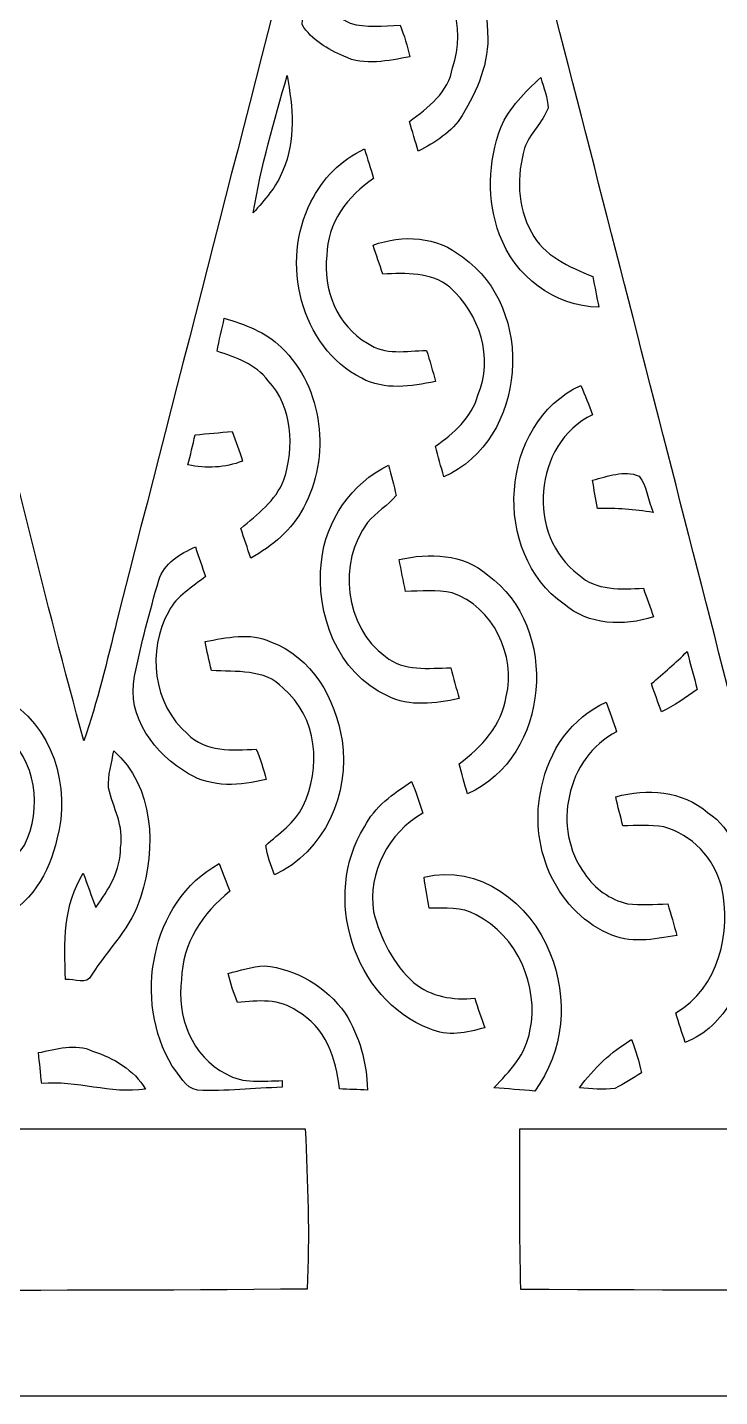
# Model space of a CAD drawing. Header units: centimetres. Extents: x -13.5 to 13.4, y -13.4 to 13.4.
# Drawn here: x -4.69 to 3.64, y -13.38 to 3.1 of the extents above; entities that cross this region are included whole.
import ezdxf

# ---------------------------------------------------------------- set-up
doc = ezdxf.new("R2010")
doc.units = ezdxf.units.CM
doc.header["$MEASUREMENT"] = 0
doc.layers.add('Camada 1', color=7, linetype='Continuous')

msp = doc.modelspace()

# ---------------------------------------------------------------- linework, layer by layer
at = {"layer": 'Camada 1', "color": 13}
for points, knots in [([(-13.51104, 13.4052), (-4.53884, 13.40555), (4.43336, 13.40591), (13.4052, 13.4052), (13.4052, 13.4052), (13.40555, 4.48028), (13.40591, -4.445), (13.4052, -13.36992), (13.4052, -13.36992), (4.43689, -13.36499), (-4.53178, -13.38121), (-13.5001, -13.36181), (-13.5001, -13.36181), (-13.52656, -9.94304), (-13.50398, -6.52357), (-13.51139, -3.10444), (-13.51139, -3.10444), (-13.51104, 2.39889), (-13.51174, 7.90222), (-13.51104, 13.4052), (-13.51104, 13.4052), (-13.51104, 13.4052), (-13.51104, 13.4052), (-13.51104, 13.4052)], [0, 0, 0, 0, 0.14285714, 0.14285714, 0.14285714, 0.14285714, 0.28571429, 0.28571429, 0.28571429, 0.28571429, 0.42857143, 0.42857143, 0.42857143, 0.42857143, 0.57142857, 0.57142857, 0.57142857, 0.57142857, 0.71428571, 0.71428571, 0.71428571, 0.71428571, 1, 1, 1, 1]), ([(-7.69867, 12.13167), (-7.55297, 11.75985), (-7.37059, 11.4046), (-7.19561, 11.04618), (-7.19561, 11.04618), (-6.59518, 10.95975), (-5.9944, 10.87296), (-5.39644, 10.77136), (-5.39644, 10.77136), (-5.75627, 10.40518), (-6.18349, 10.11625), (-6.56237, 9.77194), (-6.56237, 9.77194), (-6.65092, 9.69962), (-6.69996, 9.59097), (-6.64916, 9.47138), (-6.64916, 9.47138), (-6.5853, 8.9034), (-6.44454, 8.34672), (-6.38881, 7.77734), (-6.38881, 7.77734), (-6.77086, 7.96219), (-7.13317, 8.18444), (-7.51346, 8.37318), (-7.51346, 8.37318), (-7.22489, 7.1314), (-6.89116, 5.89986), (-6.58848, 4.66125), (-6.58848, 4.66125), (-6.1662, 2.99085), (-5.74393, 1.32009), (-5.32059, -0.35031), (-5.32059, -0.35031), (-4.87257, -2.06022), (-4.47992, -3.78495), (-4.0065, -5.48781), (-4.0065, -5.48781), (-3.84634, -5.01544), (-3.72569, -4.53072), (-3.61174, -4.04566), (-3.61174, -4.04566), (-2.83633, -1.02235), (-2.06128, 2.0006), (-1.28764, 5.02461), (-1.28764, 5.02461), (-1.03964, 6.04414), (-0.74401, 7.05273), (-0.52564, 8.07932), (-0.52564, 8.07932), (-0.91546, 7.86518), (-1.29611, 7.6334), (-1.6951, 7.43655), (-1.6951, 7.43655), (-1.60796, 8.10648), (-1.45874, 8.76864), (-1.4037, 9.4421), (-1.4037, 9.4421), (-1.83515, 9.83015), (-2.28953, 10.19351), (-2.69981, 10.6045), (-2.69981, 10.6045), (-2.12337, 10.7449), (-1.52788, 10.77912), (-0.94827, 10.90154), (-0.94827, 10.90154), (-0.84949, 10.92482), (-0.82162, 11.03877), (-0.77576, 11.11603), (-0.77576, 11.11603), (-0.62865, 11.45364), (-0.46743, 11.78595), (-0.34361, 12.13309), (-0.34361, 12.13309), (-2.79541, 12.13661), (-5.24722, 12.13908), (-7.69867, 12.13167), (-7.69867, 12.13167), (-7.69867, 12.13167), (-7.69867, 12.13167), (-7.69867, 12.13167)], [0, 0, 0, 0, 0.04761905, 0.04761905, 0.04761905, 0.04761905, 0.0952381, 0.0952381, 0.0952381, 0.0952381, 0.14285714, 0.14285714, 0.14285714, 0.14285714, 0.19047619, 0.19047619, 0.19047619, 0.19047619, 0.23809524, 0.23809524, 0.23809524, 0.23809524, 0.28571429, 0.28571429, 0.28571429, 0.28571429, 0.33333333, 0.33333333, 0.33333333, 0.33333333, 0.38095238, 0.38095238, 0.38095238, 0.38095238, 0.42857143, 0.42857143, 0.42857143, 0.42857143, 0.47619048, 0.47619048, 0.47619048, 0.47619048, 0.52380952, 0.52380952, 0.52380952, 0.52380952, 0.57142857, 0.57142857, 0.57142857, 0.57142857, 0.61904762, 0.61904762, 0.61904762, 0.61904762, 0.66666667, 0.66666667, 0.66666667, 0.66666667, 0.71428571, 0.71428571, 0.71428571, 0.71428571, 0.76190476, 0.76190476, 0.76190476, 0.76190476, 0.80952381, 0.80952381, 0.80952381, 0.80952381, 0.85714286, 0.85714286, 0.85714286, 0.85714286, 0.9047619, 0.9047619, 0.9047619, 0.9047619, 1, 1, 1, 1]), ([(0.248, 12.1352), (0.38523, 11.7662), (0.56233, 11.41412), (0.71967, 11.05359), (0.71967, 11.05359), (0.75565, 10.96469), (0.83185, 10.89625), (0.92851, 10.88143), (0.92851, 10.88143), (1.48907, 10.78195), (2.05458, 10.7121), (2.61549, 10.61297), (2.61549, 10.61297), (2.21015, 10.18187), (1.72826, 9.83403), (1.31127, 9.41529), (1.31127, 9.41529), (1.403, 8.75559), (1.54764, 8.1026), (1.5935, 7.43761), (1.5935, 7.43761), (1.19274, 7.6327), (0.82056, 7.87894), (0.42439, 8.08214), (0.42439, 8.08214), (1.52506, 3.77507), (2.63066, -0.53058), (3.73098, -4.83764), (3.73098, -4.83764), (3.78989, -5.06483), (3.83328, -5.29802), (3.9243, -5.51603), (3.9243, -5.51603), (4.24886, -4.30001), (4.54342, -3.07657), (4.85669, -1.85773), (4.85669, -1.85773), (5.60105, 1.08126), (6.34788, 4.01955), (7.08378, 6.96031), (7.08378, 6.96031), (7.20266, 7.41856), (7.33778, 7.87365), (7.40551, 8.34319), (7.40551, 8.34319), (7.05026, 8.16363), (6.70983, 7.95584), (6.34929, 7.78616), (6.34929, 7.78616), (6.46218, 8.41763), (6.58283, 9.05016), (6.63963, 9.68869), (6.63963, 9.68869), (6.22159, 10.03794), (5.80637, 10.39001), (5.40138, 10.75372), (5.40138, 10.75372), (5.53438, 10.81581), (5.68219, 10.83204), (5.82577, 10.85744), (5.82577, 10.85744), (6.23711, 10.91212), (6.64845, 10.97245), (7.05697, 11.04441), (7.05697, 11.04441), (7.1501, 11.05747), (7.18961, 11.15166), (7.227, 11.22539), (7.227, 11.22539), (7.36282, 11.52666), (7.50464, 11.82582), (7.6267, 12.13344), (7.6267, 12.13344), (5.16714, 12.13838), (2.70757, 12.1345), (0.248, 12.1352), (0.248, 12.1352), (0.248, 12.1352), (0.248, 12.1352), (0.248, 12.1352)], [0, 0, 0, 0, 0.04761905, 0.04761905, 0.04761905, 0.04761905, 0.0952381, 0.0952381, 0.0952381, 0.0952381, 0.14285714, 0.14285714, 0.14285714, 0.14285714, 0.19047619, 0.19047619, 0.19047619, 0.19047619, 0.23809524, 0.23809524, 0.23809524, 0.23809524, 0.28571429, 0.28571429, 0.28571429, 0.28571429, 0.33333333, 0.33333333, 0.33333333, 0.33333333, 0.38095238, 0.38095238, 0.38095238, 0.38095238, 0.42857143, 0.42857143, 0.42857143, 0.42857143, 0.47619048, 0.47619048, 0.47619048, 0.47619048, 0.52380952, 0.52380952, 0.52380952, 0.52380952, 0.57142857, 0.57142857, 0.57142857, 0.57142857, 0.61904762, 0.61904762, 0.61904762, 0.61904762, 0.66666667, 0.66666667, 0.66666667, 0.66666667, 0.71428571, 0.71428571, 0.71428571, 0.71428571, 0.76190476, 0.76190476, 0.76190476, 0.76190476, 0.80952381, 0.80952381, 0.80952381, 0.80952381, 0.85714286, 0.85714286, 0.85714286, 0.85714286, 0.9047619, 0.9047619, 0.9047619, 0.9047619, 1, 1, 1, 1]), ([(-0.83996, 4.3942), (-0.8061, 4.27426), (-0.76906, 4.15502), (-0.73272, 4.03578), (-0.73272, 4.03578), (-0.49883, 4.03684), (-0.24377, 4.08658), (-0.03634, 3.95005), (-0.03634, 3.95005), (0.42651, 3.70064), (0.58949, 3.08822), (0.4258, 2.60914), (0.4258, 2.60914), (0.37536, 2.31634), (0.13123, 2.12796), (-0.09349, 1.96356), (-0.09349, 1.96356), (-0.05786, 1.84397), (-0.02364, 1.72473), (0.01235, 1.60443), (0.01235, 1.60443), (0.21414, 1.71062), (0.41698, 1.83691), (0.54046, 2.03482), (0.54046, 2.03482), (0.72072, 2.33292), (0.87242, 2.67617), (0.8449, 3.03318), (0.8449, 3.03318), (0.83185, 3.57928), (0.53728, 4.13032), (0.03246, 4.37021), (0.03246, 4.37021), (-0.24412, 4.48345), (-0.55562, 4.47181), (-0.83996, 4.3942), (-0.83996, 4.3942), (-0.83996, 4.3942), (-0.83996, 4.3942), (-0.83996, 4.3942)], [0, 0, 0, 0, 0.09090909, 0.09090909, 0.09090909, 0.09090909, 0.18181818, 0.18181818, 0.18181818, 0.18181818, 0.27272727, 0.27272727, 0.27272727, 0.27272727, 0.36363636, 0.36363636, 0.36363636, 0.36363636, 0.45454545, 0.45454545, 0.45454545, 0.45454545, 0.54545455, 0.54545455, 0.54545455, 0.54545455, 0.63636364, 0.63636364, 0.63636364, 0.63636364, 0.72727273, 0.72727273, 0.72727273, 0.72727273, 0.81818182, 0.81818182, 0.81818182, 0.81818182, 1, 1, 1, 1]), ([(-1.30951, 3.59092), (-1.35008, 3.43923), (-1.37477, 3.28577), (-1.38395, 3.12949), (-1.38395, 3.12949), (-1.27282, 2.94499), (-1.07456, 2.83351), (-0.883, 2.74849), (-0.883, 2.74849), (-0.63465, 2.62467), (-0.34819, 2.69981), (-0.08678, 2.73967), (-0.08678, 2.73967), (-0.11783, 2.8702), (-0.15628, 2.99896), (-0.20673, 3.12314), (-0.20673, 3.12314), (-0.4064, 3.11432), (-0.61383, 3.09139), (-0.80751, 3.14501), (-0.80751, 3.14501), (-1.00965, 3.24591), (-1.16593, 3.41983), (-1.30951, 3.59092), (-1.30951, 3.59092), (-1.30951, 3.59092), (-1.30951, 3.59092), (-1.30951, 3.59092)], [0, 0, 0, 0, 0.125, 0.125, 0.125, 0.125, 0.25, 0.25, 0.25, 0.25, 0.375, 0.375, 0.375, 0.375, 0.5, 0.5, 0.5, 0.5, 0.625, 0.625, 0.625, 0.625, 0.75, 0.75, 0.75, 0.75, 1, 1, 1, 1]), ([(-1.97097, 0.86395), (-1.8348, 1.02023), (-1.68945, 1.17581), (-1.61749, 1.37372), (-1.61749, 1.37372), (-1.4538, 1.73249), (-1.49613, 2.13889), (-1.56351, 2.51531), (-1.56351, 2.51531), (-1.72261, 1.97132), (-1.87748, 1.42416), (-1.97097, 0.86395), (-1.97097, 0.86395), (-1.97097, 0.86395), (-1.97097, 0.86395), (-1.97097, 0.86395)], [0, 0, 0, 0, 0.2, 0.2, 0.2, 0.2, 0.4, 0.4, 0.4, 0.4, 0.6, 0.6, 0.6, 0.6, 1, 1, 1, 1]), ([(1.00365, 1.89195), (0.85266, 1.48061), (0.83079, 1.01353), (0.99095, 0.60113), (0.99095, 0.60113), (1.16593, 0.10301), (1.65382, -0.26247), (2.18405, -0.2727), (2.18405, -0.2727), (2.159, -0.14887), (2.13431, -0.0254), (2.10996, 0.09772), (2.10996, 0.09772), (1.83162, 0.21555), (1.51553, 0.34572), (1.37301, 0.63288), (1.37301, 0.63288), (1.19697, 0.93662), (1.19733, 1.31233), (1.29011, 1.64218), (1.29011, 1.64218), (1.35396, 1.81892), (1.5046, 1.94874), (1.57304, 2.12231), (1.57304, 2.12231), (1.57268, 2.24966), (1.51977, 2.37031), (1.48555, 2.49132), (1.48555, 2.49132), (1.29434, 2.32022), (1.10878, 2.13007), (1.00365, 1.89195), (1.00365, 1.89195), (1.00365, 1.89195), (1.00365, 1.89195), (1.00365, 1.89195)], [0, 0, 0, 0, 0.1, 0.1, 0.1, 0.1, 0.2, 0.2, 0.2, 0.2, 0.3, 0.3, 0.3, 0.3, 0.4, 0.4, 0.4, 0.4, 0.5, 0.5, 0.5, 0.5, 0.6, 0.6, 0.6, 0.6, 0.7, 0.7, 0.7, 0.7, 0.8, 0.8, 0.8, 0.8, 1, 1, 1, 1]), ([(-1.27811, 0.99483), (-1.64818, 0.27799), (-1.40935, -0.74754), (-0.66781, -1.12607), (-0.66781, -1.12607), (-0.3937, -1.27423), (-0.07232, -1.22767), (0.22049, -1.16452), (0.22049, -1.16452), (0.18662, -1.03928), (0.15028, -0.91475), (0.11112, -0.79093), (0.11112, -0.79093), (-0.12771, -0.79834), (-0.39123, -0.85302), (-0.59796, -0.70344), (-0.59796, -0.70344), (-0.96449, -0.49918), (-1.13453, -0.05221), (-1.08761, 0.35137), (-1.08761, 0.35137), (-1.08232, 0.73554), (-0.83538, 1.07068), (-0.52387, 1.27635), (-0.52387, 1.27635), (-0.56056, 1.39594), (-0.59725, 1.51447), (-0.63465, 1.63301), (-0.63465, 1.63301), (-0.91616, 1.50495), (-1.14159, 1.27035), (-1.27811, 0.99483), (-1.27811, 0.99483), (-1.27811, 0.99483), (-1.27811, 0.99483), (-1.27811, 0.99483)], [0, 0, 0, 0, 0.1, 0.1, 0.1, 0.1, 0.2, 0.2, 0.2, 0.2, 0.3, 0.3, 0.3, 0.3, 0.4, 0.4, 0.4, 0.4, 0.5, 0.5, 0.5, 0.5, 0.6, 0.6, 0.6, 0.6, 0.7, 0.7, 0.7, 0.7, 0.8, 0.8, 0.8, 0.8, 1, 1, 1, 1]), ([(-0.53058, 0.47413), (-0.49071, 0.35842), (-0.45191, 0.24201), (-0.41381, 0.12559), (-0.41381, 0.12559), (-0.13617, 0.14252), (0.16475, 0.15064), (0.3937, -0.03175), (0.3937, -0.03175), (0.74577, -0.34466), (0.92498, -0.88406), (0.72919, -1.33103), (0.72919, -1.33103), (0.65476, -1.60161), (0.43886, -1.79035), (0.21837, -1.94522), (0.21837, -1.94522), (0.25188, -2.06763), (0.28469, -2.1904), (0.32138, -2.31211), (0.32138, -2.31211), (1.32045, -1.86725), (1.43404, -0.28363), (0.54292, 0.33267), (0.54292, 0.33267), (0.24342, 0.58067), (-0.17674, 0.60889), (-0.53058, 0.47413), (-0.53058, 0.47413), (-0.53058, 0.47413), (-0.53058, 0.47413), (-0.53058, 0.47413)], [0, 0, 0, 0, 0.11111111, 0.11111111, 0.11111111, 0.11111111, 0.22222222, 0.22222222, 0.22222222, 0.22222222, 0.33333333, 0.33333333, 0.33333333, 0.33333333, 0.44444444, 0.44444444, 0.44444444, 0.44444444, 0.55555556, 0.55555556, 0.55555556, 0.55555556, 0.66666667, 0.66666667, 0.66666667, 0.66666667, 0.77777778, 0.77777778, 0.77777778, 0.77777778, 1, 1, 1, 1]), ([(-2.31951, -0.40499), (-2.34985, -0.53693), (-2.38019, -0.66816), (-2.40524, -0.80116), (-2.40524, -0.80116), (-2.18087, -0.87842), (-1.93887, -0.95567), (-1.79246, -1.15641), (-1.79246, -1.15641), (-1.49401, -1.47249), (-1.47496, -1.95545), (-1.60373, -2.35056), (-1.60373, -2.35056), (-1.69968, -2.59997), (-1.9237, -2.76648), (-2.12019, -2.93405), (-2.12019, -2.93405), (-2.08104, -3.05294), (-2.04117, -3.17182), (-2.0006, -3.29071), (-2.0006, -3.29071), (-1.74307, -3.14819), (-1.50707, -2.94957), (-1.36701, -2.68711), (-1.36701, -2.68711), (-1.03717, -2.07716), (-1.12571, -1.24107), (-1.63442, -0.75283), (-1.63442, -0.75283), (-1.82069, -0.56903), (-2.07363, -0.47837), (-2.31951, -0.40499), (-2.31951, -0.40499), (-2.31951, -0.40499), (-2.31951, -0.40499), (-2.31951, -0.40499)], [0, 0, 0, 0, 0.1, 0.1, 0.1, 0.1, 0.2, 0.2, 0.2, 0.2, 0.3, 0.3, 0.3, 0.3, 0.4, 0.4, 0.4, 0.4, 0.5, 0.5, 0.5, 0.5, 0.6, 0.6, 0.6, 0.6, 0.7, 0.7, 0.7, 0.7, 0.8, 0.8, 0.8, 0.8, 1, 1, 1, 1]), ([(1.76495, -3.84351), (2.05846, -4.09963), (2.48426, -4.11374), (2.84127, -3.99838), (2.84127, -3.99838), (2.80247, -3.88197), (2.76049, -3.76696), (2.71851, -3.65266), (2.71851, -3.65266), (2.45357, -3.6643), (2.15053, -3.68864), (1.94169, -3.49038), (1.94169, -3.49038), (1.30881, -3.02895), (1.39136, -1.90888), (2.10785, -1.56563), (2.10785, -1.56563), (2.06551, -1.44639), (2.01718, -1.32962), (1.96638, -1.21356), (1.96638, -1.21356), (0.98213, -1.66793), (0.88794, -3.23709), (1.76495, -3.84351), (1.76495, -3.84351), (1.76495, -3.84351), (1.76495, -3.84351), (1.76495, -3.84351)], [0, 0, 0, 0, 0.125, 0.125, 0.125, 0.125, 0.25, 0.25, 0.25, 0.25, 0.375, 0.375, 0.375, 0.375, 0.5, 0.5, 0.5, 0.5, 0.625, 0.625, 0.625, 0.625, 0.75, 0.75, 0.75, 0.75, 1, 1, 1, 1]), ([(-2.66982, -1.80763), (-2.69734, -1.92899), (-2.72697, -2.04964), (-2.75661, -2.17029), (-2.75661, -2.17029), (-2.53824, -2.21721), (-2.30858, -2.2031), (-2.09903, -2.12407), (-2.09903, -2.12407), (-2.13854, -2.00342), (-2.18122, -1.88419), (-2.22356, -1.7653), (-2.22356, -1.7653), (-2.37243, -1.78012), (-2.52166, -1.79352), (-2.66982, -1.80763), (-2.66982, -1.80763), (-2.66982, -1.80763), (-2.66982, -1.80763), (-2.66982, -1.80763)], [0, 0, 0, 0, 0.16666667, 0.16666667, 0.16666667, 0.16666667, 0.33333333, 0.33333333, 0.33333333, 0.33333333, 0.5, 0.5, 0.5, 0.5, 0.66666667, 0.66666667, 0.66666667, 0.66666667, 1, 1, 1, 1]), ([(-1.15252, -3.33446), (-1.22449, -3.95852), (-0.96132, -4.67536), (-0.35913, -4.94771), (-0.35913, -4.94771), (-0.09137, -5.0867), (0.21837, -5.03908), (0.50271, -4.98157), (0.50271, -4.98157), (0.47096, -4.85775), (0.43639, -4.73498), (0.40287, -4.61186), (0.40287, -4.61186), (0.13511, -4.61398), (-0.16122, -4.65843), (-0.38312, -4.47357), (-0.38312, -4.47357), (-0.87348, -4.11515), (-0.95779, -3.34081), (-0.59619, -2.86173), (-0.59619, -2.86173), (-0.49671, -2.73897), (-0.35207, -2.6603), (-0.254, -2.53647), (-0.254, -2.53647), (-0.27728, -2.413), (-0.31256, -2.29341), (-0.34431, -2.17241), (-0.34431, -2.17241), (-0.78987, -2.38584), (-1.10172, -2.84515), (-1.15252, -3.33446), (-1.15252, -3.33446), (-1.15252, -3.33446), (-1.15252, -3.33446), (-1.15252, -3.33446)], [0, 0, 0, 0, 0.1, 0.1, 0.1, 0.1, 0.2, 0.2, 0.2, 0.2, 0.3, 0.3, 0.3, 0.3, 0.4, 0.4, 0.4, 0.4, 0.5, 0.5, 0.5, 0.5, 0.6, 0.6, 0.6, 0.6, 0.7, 0.7, 0.7, 0.7, 0.8, 0.8, 0.8, 0.8, 1, 1, 1, 1]), ([(2.10891, -2.35197), (2.12584, -2.46451), (2.1463, -2.57951), (2.16676, -2.69205), (2.16676, -2.69205), (2.39007, -2.69064), (2.61408, -2.70475), (2.83492, -2.74073), (2.83492, -2.74073), (2.77777, -2.5968), (2.76366, -2.43099), (2.66841, -2.3054), (2.66841, -2.3054), (2.48532, -2.22426), (2.29094, -2.31069), (2.10891, -2.35197), (2.10891, -2.35197), (2.10891, -2.35197), (2.10891, -2.35197), (2.10891, -2.35197)], [0, 0, 0, 0, 0.16666667, 0.16666667, 0.16666667, 0.16666667, 0.33333333, 0.33333333, 0.33333333, 0.33333333, 0.5, 0.5, 0.5, 0.5, 0.66666667, 0.66666667, 0.66666667, 0.66666667, 1, 1, 1, 1]), ([(-3.10762, -3.55776), (-3.21769, -3.93912), (-3.31964, -4.324), (-3.39796, -4.71346), (-3.39796, -4.71346), (-3.50344, -5.20065), (-3.14784, -5.65432), (-2.74779, -5.8861), (-2.74779, -5.8861), (-2.46662, -6.05649), (-2.12407, -6.03179), (-1.81716, -5.95454), (-1.81716, -5.95454), (-1.84785, -5.82965), (-1.88595, -5.70794), (-1.93569, -5.58976), (-1.93569, -5.58976), (-2.22003, -5.60529), (-2.54494, -5.62786), (-2.76154, -5.40738), (-2.76154, -5.40738), (-3.17712, -5.05072), (-3.24944, -4.39808), (-2.98803, -3.93136), (-2.98803, -3.93136), (-2.89242, -3.74509), (-2.70192, -3.63996), (-2.54423, -3.5119), (-2.54423, -3.5119), (-2.58657, -3.39372), (-2.62784, -3.27554), (-2.66629, -3.1563), (-2.66629, -3.1563), (-2.85009, -3.23744), (-3.04588, -3.3528), (-3.10762, -3.55776), (-3.10762, -3.55776), (-3.10762, -3.55776), (-3.10762, -3.55776), (-3.10762, -3.55776)], [0, 0, 0, 0, 0.09090909, 0.09090909, 0.09090909, 0.09090909, 0.18181818, 0.18181818, 0.18181818, 0.18181818, 0.27272727, 0.27272727, 0.27272727, 0.27272727, 0.36363636, 0.36363636, 0.36363636, 0.36363636, 0.45454545, 0.45454545, 0.45454545, 0.45454545, 0.54545455, 0.54545455, 0.54545455, 0.54545455, 0.63636364, 0.63636364, 0.63636364, 0.63636364, 0.72727273, 0.72727273, 0.72727273, 0.72727273, 0.81818182, 0.81818182, 0.81818182, 0.81818182, 1, 1, 1, 1]), ([(-0.21837, -3.3087), (-0.19262, -3.43606), (-0.16616, -3.56306), (-0.13899, -3.69147), (-0.13899, -3.69147), (0.04657, -3.68794), (0.23671, -3.66712), (0.4191, -3.71052), (0.4191, -3.71052), (0.91369, -3.87068), (1.18886, -4.46511), (1.07103, -4.95794), (1.07103, -4.95794), (1.01776, -5.29802), (0.77505, -5.56824), (0.50518, -5.76474), (0.50518, -5.76474), (0.53622, -5.88574), (0.56832, -6.00675), (0.60396, -6.12669), (0.60396, -6.12669), (1.60091, -5.68431), (1.72014, -4.11939), (0.84631, -3.49391), (0.84631, -3.49391), (0.55457, -3.23956), (0.14287, -3.22262), (-0.21837, -3.3087), (-0.21837, -3.3087), (-0.21837, -3.3087), (-0.21837, -3.3087), (-0.21837, -3.3087)], [0, 0, 0, 0, 0.11111111, 0.11111111, 0.11111111, 0.11111111, 0.22222222, 0.22222222, 0.22222222, 0.22222222, 0.33333333, 0.33333333, 0.33333333, 0.33333333, 0.44444444, 0.44444444, 0.44444444, 0.44444444, 0.55555556, 0.55555556, 0.55555556, 0.55555556, 0.66666667, 0.66666667, 0.66666667, 0.66666667, 0.77777778, 0.77777778, 0.77777778, 0.77777778, 1, 1, 1, 1]), ([(-2.55129, -4.29366), (-2.52801, -4.40902), (-2.5019, -4.52649), (-2.47368, -4.6415), (-2.47368, -4.6415), (-2.18087, -4.66654), (-1.83268, -4.6168), (-1.61078, -4.85563), (-1.61078, -4.85563), (-1.20086, -5.19747), (-1.14935, -5.82189), (-1.37548, -6.28015), (-1.37548, -6.28015), (-1.47073, -6.48264), (-1.66405, -6.60047), (-1.81998, -6.74829), (-1.81998, -6.74829), (-1.80693, -6.8707), (-1.75507, -6.98429), (-1.71732, -7.10036), (-1.71732, -7.10036), (-1.11301, -6.83401), (-0.80716, -6.11576), (-0.90417, -5.48393), (-0.90417, -5.48393), (-0.97966, -4.98651), (-1.26718, -4.47604), (-1.76248, -4.2993), (-1.76248, -4.2993), (-2.01013, -4.1783), (-2.292, -4.25168), (-2.55129, -4.29366), (-2.55129, -4.29366), (-2.55129, -4.29366), (-2.55129, -4.29366), (-2.55129, -4.29366)], [0, 0, 0, 0, 0.1, 0.1, 0.1, 0.1, 0.2, 0.2, 0.2, 0.2, 0.3, 0.3, 0.3, 0.3, 0.4, 0.4, 0.4, 0.4, 0.5, 0.5, 0.5, 0.5, 0.6, 0.6, 0.6, 0.6, 0.7, 0.7, 0.7, 0.7, 0.8, 0.8, 0.8, 0.8, 1, 1, 1, 1]), ([(2.81587, -4.80166), (2.85468, -4.9149), (2.89454, -5.02779), (2.93652, -5.14032), (2.93652, -5.14032), (3.08963, -5.06695), (3.22792, -4.96817), (3.36585, -4.8701), (3.36585, -4.8701), (3.32811, -4.71805), (3.28436, -4.56636), (3.24485, -4.41501), (3.24485, -4.41501), (3.10938, -4.55224), (2.96192, -4.67642), (2.81587, -4.80166), (2.81587, -4.80166), (2.81587, -4.80166), (2.81587, -4.80166), (2.81587, -4.80166)], [0, 0, 0, 0, 0.16666667, 0.16666667, 0.16666667, 0.16666667, 0.33333333, 0.33333333, 0.33333333, 0.33333333, 0.5, 0.5, 0.5, 0.5, 0.66666667, 0.66666667, 0.66666667, 0.66666667, 1, 1, 1, 1]), ([(-5.77779, -4.91102), (-5.76686, -5.0165), (-5.75486, -5.12516), (-5.74075, -5.23134), (-5.74075, -5.23134), (-5.47829, -5.2324), (-5.19465, -5.2264), (-4.97911, -5.4042), (-4.97911, -5.4042), (-4.57482, -5.70583), (-4.50321, -6.31049), (-4.72158, -6.74546), (-4.72158, -6.74546), (-4.82812, -6.89927), (-4.96711, -7.02451), (-5.10893, -7.14481), (-5.10893, -7.14481), (-5.09411, -7.3092), (-5.07506, -7.47219), (-5.0546, -7.63658), (-5.0546, -7.63658), (-4.65561, -7.487), (-4.41854, -7.07037), (-4.33176, -6.67209), (-4.33176, -6.67209), (-4.15996, -6.05684), (-4.37903, -5.28144), (-4.97699, -4.97734), (-4.97699, -4.97734), (-5.22041, -4.83764), (-5.51286, -4.87468), (-5.77779, -4.91102), (-5.77779, -4.91102), (-5.77779, -4.91102), (-5.77779, -4.91102), (-5.77779, -4.91102)], [0, 0, 0, 0, 0.1, 0.1, 0.1, 0.1, 0.2, 0.2, 0.2, 0.2, 0.3, 0.3, 0.3, 0.3, 0.4, 0.4, 0.4, 0.4, 0.5, 0.5, 0.5, 0.5, 0.6, 0.6, 0.6, 0.6, 0.7, 0.7, 0.7, 0.7, 0.8, 0.8, 0.8, 0.8, 1, 1, 1, 1]), ([(1.49613, -6.05261), (1.32962, -6.72006), (1.64394, -7.51593), (2.28882, -7.80415), (2.28882, -7.80415), (2.55164, -7.9375), (2.84445, -7.87859), (3.11961, -7.83096), (3.11961, -7.83096), (3.08681, -7.70325), (3.05082, -7.57696), (3.01237, -7.45208), (3.01237, -7.45208), (2.85115, -7.45807), (2.68817, -7.46619), (2.52801, -7.45208), (2.52801, -7.45208), (2.32022, -7.39775), (2.13148, -7.26969), (2.01436, -7.08836), (2.01436, -7.08836), (1.61396, -6.55496), (1.79246, -5.68748), (2.39748, -5.38092), (2.39748, -5.38092), (2.35691, -5.26168), (2.31387, -5.14315), (2.27259, -5.02391), (2.27259, -5.02391), (1.8609, -5.20665), (1.57621, -5.61446), (1.49613, -6.05261), (1.49613, -6.05261), (1.49613, -6.05261), (1.49613, -6.05261), (1.49613, -6.05261)], [0, 0, 0, 0, 0.1, 0.1, 0.1, 0.1, 0.2, 0.2, 0.2, 0.2, 0.3, 0.3, 0.3, 0.3, 0.4, 0.4, 0.4, 0.4, 0.5, 0.5, 0.5, 0.5, 0.6, 0.6, 0.6, 0.6, 0.7, 0.7, 0.7, 0.7, 0.8, 0.8, 0.8, 0.8, 1, 1, 1, 1]), ([(4.38221, -5.16643), (4.37127, -5.32447), (4.2799, -5.50192), (4.35892, -5.65714), (4.35892, -5.65714), (4.43865, -5.82789), (4.53461, -5.99687), (4.53496, -6.19266), (4.53496, -6.19266), (4.58082, -6.61), (4.39702, -7.10142), (3.97545, -7.2517), (3.97545, -7.2517), (3.88408, -6.92079), (3.80083, -6.54932), (3.49109, -6.35106), (3.49109, -6.35106), (3.18417, -6.09), (2.76507, -6.05472), (2.38831, -6.16373), (2.38831, -6.16373), (2.413, -6.27944), (2.44228, -6.39692), (2.47227, -6.51228), (2.47227, -6.51228), (2.63525, -6.51122), (2.80211, -6.49534), (2.96404, -6.52639), (2.96404, -6.52639), (3.30412, -6.6167), (3.56658, -6.9028), (3.65795, -7.239), (3.65795, -7.239), (3.78248, -7.78969), (3.62303, -8.46631), (3.10762, -8.76441), (3.10762, -8.76441), (3.14572, -8.8833), (3.18311, -9.00077), (3.22227, -9.12072), (3.22227, -9.12072), (3.46181, -9.0237), (3.6576, -8.84308), (3.77649, -8.61201), (3.77649, -8.61201), (3.97192, -8.32979), (3.97686, -7.97172), (4.10739, -7.66445), (4.10739, -7.66445), (4.2739, -7.50358), (4.48522, -7.38787), (4.6161, -7.19067), (4.6161, -7.19067), (5.03343, -6.58036), (4.96535, -5.6515), (4.38221, -5.16643), (4.38221, -5.16643), (4.38221, -5.16643), (4.38221, -5.16643), (4.38221, -5.16643)], [0, 0, 0, 0, 0.0625, 0.0625, 0.0625, 0.0625, 0.125, 0.125, 0.125, 0.125, 0.1875, 0.1875, 0.1875, 0.1875, 0.25, 0.25, 0.25, 0.25, 0.3125, 0.3125, 0.3125, 0.3125, 0.375, 0.375, 0.375, 0.375, 0.4375, 0.4375, 0.4375, 0.4375, 0.5, 0.5, 0.5, 0.5, 0.5625, 0.5625, 0.5625, 0.5625, 0.625, 0.625, 0.625, 0.625, 0.6875, 0.6875, 0.6875, 0.6875, 0.75, 0.75, 0.75, 0.75, 0.8125, 0.8125, 0.8125, 0.8125, 0.875, 0.875, 0.875, 0.875, 1, 1, 1, 1]), ([(-3.64913, -5.60811), (-3.66924, -5.75486), (-3.72357, -5.90374), (-3.70981, -6.05402), (-3.70981, -6.05402), (-3.65866, -6.29285), (-3.51896, -6.51898), (-3.56694, -6.77227), (-3.56694, -6.77227), (-3.56447, -7.04427), (-3.70769, -7.28415), (-3.86539, -7.4937), (-3.86539, -7.4937), (-3.91866, -7.35718), (-3.96593, -7.21748), (-4.01532, -7.0806), (-4.01532, -7.0806), (-4.25309, -7.46725), (-4.25027, -7.92198), (-4.22663, -8.35977), (-4.22663, -8.35977), (-4.12009, -8.35307), (-3.96699, -8.4328), (-3.91407, -8.30897), (-3.91407, -8.30897), (-3.72286, -7.99183), (-3.42406, -7.73042), (-3.32422, -7.36282), (-3.32422, -7.36282), (-3.13372, -6.78251), (-3.16371, -6.0392), (-3.64913, -5.60811), (-3.64913, -5.60811), (-3.64913, -5.60811), (-3.64913, -5.60811), (-3.64913, -5.60811)], [0, 0, 0, 0, 0.1, 0.1, 0.1, 0.1, 0.2, 0.2, 0.2, 0.2, 0.3, 0.3, 0.3, 0.3, 0.4, 0.4, 0.4, 0.4, 0.5, 0.5, 0.5, 0.5, 0.6, 0.6, 0.6, 0.6, 0.7, 0.7, 0.7, 0.7, 0.8, 0.8, 0.8, 0.8, 1, 1, 1, 1]), ([(-0.63429, -6.52639), (-1.15394, -7.35012), (-0.7687, -8.60143), (0.14993, -8.95526), (0.14993, -8.95526), (0.36477, -9.05192), (0.5969, -9.00606), (0.81209, -8.9415), (0.81209, -8.9415), (0.76976, -8.82368), (0.72813, -8.70585), (0.69109, -8.58661), (0.69109, -8.58661), (0.43639, -8.61448), (0.16087, -8.56827), (-0.03986, -8.40175), (-0.03986, -8.40175), (-0.28963, -8.18127), (-0.4445, -7.86624), (-0.52529, -7.54733), (-0.52529, -7.54733), (-0.59655, -7.06896), (-0.34537, -6.60082), (0.06562, -6.36058), (0.06562, -6.36058), (0.02716, -6.23182), (-0.01517, -6.10447), (-0.06703, -5.98099), (-0.06703, -5.98099), (-0.28575, -6.12704), (-0.51788, -6.28086), (-0.63429, -6.52639), (-0.63429, -6.52639), (-0.63429, -6.52639), (-0.63429, -6.52639), (-0.63429, -6.52639)], [0, 0, 0, 0, 0.1, 0.1, 0.1, 0.1, 0.2, 0.2, 0.2, 0.2, 0.3, 0.3, 0.3, 0.3, 0.4, 0.4, 0.4, 0.4, 0.5, 0.5, 0.5, 0.5, 0.6, 0.6, 0.6, 0.6, 0.7, 0.7, 0.7, 0.7, 0.8, 0.8, 0.8, 0.8, 1, 1, 1, 1]), ([(-2.94569, -9.40364), (-2.85962, -9.50771), (-2.79294, -9.66999), (-2.64301, -9.69469), (-2.64301, -9.69469), (-2.30329, -9.70844), (-1.96427, -9.66787), (-1.62489, -9.6587), (-1.62489, -9.6587), (-1.62419, -9.63895), (-1.62242, -9.59873), (-1.62172, -9.57897), (-1.62172, -9.57897), (-1.84644, -9.58039), (-2.09691, -9.62237), (-2.29764, -9.49642), (-2.29764, -9.49642), (-2.70439, -9.29428), (-2.90266, -8.79651), (-2.8321, -8.36048), (-2.8321, -8.36048), (-2.82469, -7.9308), (-2.57986, -7.55685), (-2.25107, -7.30074), (-2.25107, -7.30074), (-2.29517, -7.18961), (-2.33856, -7.07849), (-2.3816, -6.96701), (-2.3816, -6.96701), (-3.21204, -7.42491), (-3.41806, -8.62012), (-2.94569, -9.40364), (-2.94569, -9.40364), (-2.94569, -9.40364), (-2.94569, -9.40364), (-2.94569, -9.40364)], [0, 0, 0, 0, 0.1, 0.1, 0.1, 0.1, 0.2, 0.2, 0.2, 0.2, 0.3, 0.3, 0.3, 0.3, 0.4, 0.4, 0.4, 0.4, 0.5, 0.5, 0.5, 0.5, 0.6, 0.6, 0.6, 0.6, 0.7, 0.7, 0.7, 0.7, 0.8, 0.8, 0.8, 0.8, 1, 1, 1, 1]), ([(0.08184, -7.13034), (0.10195, -7.25382), (0.12382, -7.3787), (0.14464, -7.50323), (0.14464, -7.50323), (0.33479, -7.50394), (0.53516, -7.48347), (0.70732, -7.5826), (0.70732, -7.5826), (1.20368, -7.83519), (1.46826, -8.43985), (1.35537, -8.97996), (1.35537, -8.97996), (1.31057, -9.25759), (1.10949, -9.46997), (0.92216, -9.66505), (0.92216, -9.66505), (1.08514, -9.67705), (1.24848, -9.69116), (1.41217, -9.70386), (1.41217, -9.70386), (1.76636, -9.23255), (1.8221, -8.5785), (1.5942, -8.04016), (1.5942, -8.04016), (1.36384, -7.44784), (0.74119, -6.96136), (0.08184, -7.13034), (0.08184, -7.13034), (0.08184, -7.13034), (0.08184, -7.13034), (0.08184, -7.13034)], [0, 0, 0, 0, 0.11111111, 0.11111111, 0.11111111, 0.11111111, 0.22222222, 0.22222222, 0.22222222, 0.22222222, 0.33333333, 0.33333333, 0.33333333, 0.33333333, 0.44444444, 0.44444444, 0.44444444, 0.44444444, 0.55555556, 0.55555556, 0.55555556, 0.55555556, 0.66666667, 0.66666667, 0.66666667, 0.66666667, 0.77777778, 0.77777778, 0.77777778, 0.77777778, 1, 1, 1, 1]), ([(-2.27365, -8.28957), (-2.24367, -8.40775), (-2.20592, -8.52382), (-2.16076, -8.63741), (-2.16076, -8.63741), (-1.91841, -8.61624), (-1.64994, -8.58696), (-1.44251, -8.74324), (-1.44251, -8.74324), (-1.10455, -8.92669), (-0.97296, -9.31686), (-0.93521, -9.67634), (-0.93521, -9.67634), (-0.82303, -9.68587), (-0.71191, -9.68657), (-0.59866, -9.69222), (-0.59866, -9.69222), (-0.60642, -9.3666), (-0.69215, -9.0424), (-0.86677, -8.76617), (-0.86677, -8.76617), (-1.09079, -8.45114), (-1.44956, -8.22925), (-1.83797, -8.19891), (-1.83797, -8.19891), (-1.98684, -8.20314), (-2.13042, -8.25288), (-2.27365, -8.28957), (-2.27365, -8.28957), (-2.27365, -8.28957), (-2.27365, -8.28957), (-2.27365, -8.28957)], [0, 0, 0, 0, 0.11111111, 0.11111111, 0.11111111, 0.11111111, 0.22222222, 0.22222222, 0.22222222, 0.22222222, 0.33333333, 0.33333333, 0.33333333, 0.33333333, 0.44444444, 0.44444444, 0.44444444, 0.44444444, 0.55555556, 0.55555556, 0.55555556, 0.55555556, 0.66666667, 0.66666667, 0.66666667, 0.66666667, 0.77777778, 0.77777778, 0.77777778, 0.77777778, 1, 1, 1, 1]), ([(-12.20576, -8.8198), (-12.20999, -9.7723), (-12.19588, -10.72515), (-12.21916, -11.67765), (-12.21916, -11.67765), (-12.22798, -11.817), (-12.22163, -11.96269), (-12.16907, -12.09428), (-12.16907, -12.09428), (-11.97045, -12.11051), (-11.77043, -12.10169), (-11.57111, -12.10451), (-11.57111, -12.10451), (-8.15552, -12.08581), (-4.73922, -12.12109), (-1.32397, -12.08687), (-1.32397, -12.08687), (-1.29011, -11.44446), (-1.31798, -10.80205), (-1.34514, -10.16035), (-1.34514, -10.16035), (-2.61655, -10.15753), (-3.88796, -10.16388), (-5.15937, -10.15753), (-5.15937, -10.15753), (-5.06307, -9.71091), (-4.93959, -9.271), (-4.8581, -8.82156), (-4.8581, -8.82156), (-5.50827, -8.81768), (-6.15844, -8.81874), (-6.80826, -8.8198), (-6.80826, -8.8198), (-6.80861, -9.56028), (-6.80861, -10.30076), (-6.80861, -11.04159), (-6.80861, -11.04159), (-7.61753, -11.03947), (-8.4268, -11.05217), (-9.23537, -11.0303), (-9.23537, -11.0303), (-9.25548, -10.2937), (-9.21844, -9.55569), (-9.27276, -8.82015), (-9.27276, -8.82015), (-10.25066, -8.81803), (-11.22821, -8.81944), (-12.20576, -8.8198), (-12.20576, -8.8198), (-12.20576, -8.8198), (-12.20576, -8.8198), (-12.20576, -8.8198)], [0, 0, 0, 0, 0.07142857, 0.07142857, 0.07142857, 0.07142857, 0.14285714, 0.14285714, 0.14285714, 0.14285714, 0.21428571, 0.21428571, 0.21428571, 0.21428571, 0.28571429, 0.28571429, 0.28571429, 0.28571429, 0.35714286, 0.35714286, 0.35714286, 0.35714286, 0.42857143, 0.42857143, 0.42857143, 0.42857143, 0.5, 0.5, 0.5, 0.5, 0.57142857, 0.57142857, 0.57142857, 0.57142857, 0.64285714, 0.64285714, 0.64285714, 0.64285714, 0.71428571, 0.71428571, 0.71428571, 0.71428571, 0.78571429, 0.78571429, 0.78571429, 0.78571429, 0.85714286, 0.85714286, 0.85714286, 0.85714286, 1, 1, 1, 1]), ([(4.75509, -8.82227), (4.85951, -9.26924), (4.98334, -9.71197), (5.09164, -10.15824), (5.09164, -10.15824), (3.80612, -10.16282), (2.5206, -10.15788), (1.23507, -10.16035), (1.23507, -10.16035), (1.23437, -10.80417), (1.22767, -11.44834), (1.24636, -12.09252), (1.24636, -12.09252), (4.87574, -12.11086), (8.50547, -12.09534), (12.1352, -12.09992), (12.1352, -12.09992), (12.13591, -11.00667), (12.13555, -9.91305), (12.13555, -8.8198), (12.13555, -8.8198), (11.14778, -8.81874), (10.16, -8.81909), (9.17222, -8.8198), (9.17222, -8.8198), (9.1701, -9.55781), (9.18069, -10.29582), (9.16093, -11.03383), (9.16093, -11.03383), (8.35307, -11.05076), (7.54521, -11.03947), (6.7377, -11.04124), (6.7377, -11.04124), (6.73382, -10.30111), (6.75922, -9.55957), (6.70842, -8.82085), (6.70842, -8.82085), (6.05719, -8.81803), (5.40597, -8.81733), (4.75509, -8.82227), (4.75509, -8.82227), (4.75509, -8.82227), (4.75509, -8.82227), (4.75509, -8.82227)], [0, 0, 0, 0, 0.08333333, 0.08333333, 0.08333333, 0.08333333, 0.16666667, 0.16666667, 0.16666667, 0.16666667, 0.25, 0.25, 0.25, 0.25, 0.33333333, 0.33333333, 0.33333333, 0.33333333, 0.41666667, 0.41666667, 0.41666667, 0.41666667, 0.5, 0.5, 0.5, 0.5, 0.58333333, 0.58333333, 0.58333333, 0.58333333, 0.66666667, 0.66666667, 0.66666667, 0.66666667, 0.75, 0.75, 0.75, 0.75, 0.83333333, 0.83333333, 0.83333333, 0.83333333, 1, 1, 1, 1]), ([(-4.55224, -9.24207), (-4.54025, -9.36625), (-4.52755, -9.49007), (-4.5145, -9.6146), (-4.5145, -9.6146), (-4.09328, -9.57298), (-3.68829, -9.74372), (-3.26672, -9.68199), (-3.26672, -9.68199), (-3.40254, -9.44668), (-3.65125, -9.30557), (-3.90243, -9.22267), (-3.90243, -9.22267), (-4.11092, -9.12354), (-4.33917, -9.20327), (-4.55224, -9.24207)], [0, 0, 0, 0, 0.2, 0.2, 0.2, 0.2, 0.4, 0.4, 0.4, 0.4, 0.6, 0.6, 0.6, 0.6, 1, 1, 1, 1]), ([(1.95157, -9.66435), (2.09232, -9.67352), (2.2352, -9.69327), (2.37702, -9.67175), (2.37702, -9.67175), (2.48673, -9.61531), (2.59151, -9.54899), (2.69804, -9.48619), (2.69804, -9.48619), (2.66629, -9.34967), (2.62749, -9.21597), (2.5781, -9.08509), (2.5781, -9.08509), (2.32974, -9.22972), (2.12055, -9.43292), (1.95157, -9.66435), (1.95157, -9.66435), (1.95157, -9.66435), (1.95157, -9.66435), (1.95157, -9.66435)], [0, 0, 0, 0, 0.16666667, 0.16666667, 0.16666667, 0.16666667, 0.33333333, 0.33333333, 0.33333333, 0.33333333, 0.5, 0.5, 0.5, 0.5, 0.66666667, 0.66666667, 0.66666667, 0.66666667, 1, 1, 1, 1])]:
    msp.add_open_spline(points, degree=3, knots=knots, dxfattribs=at)

doc.saveas('drawing.dxf')
